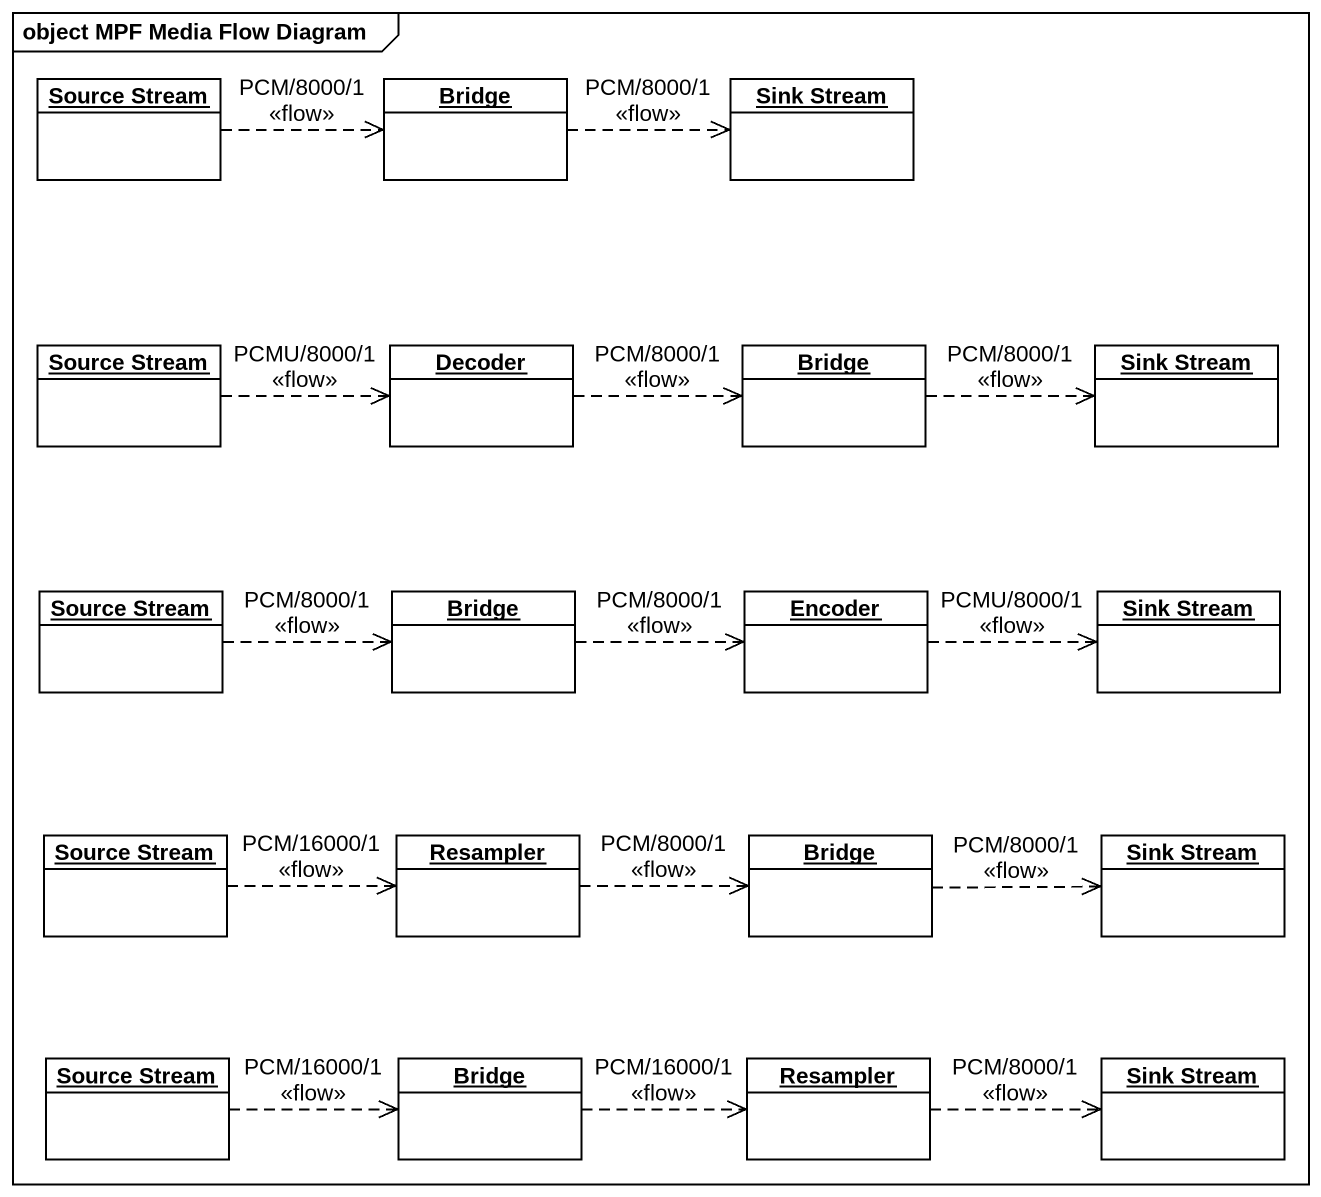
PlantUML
@startuml
mainframe object MPF Media Flow Diagram
hide circle
hide empty members
object "Source Stream" as Source_Stream
object Bridge
object "Sink Stream" as Sink_Stream
object "Source Stream" as Source_Stream_2
object Decoder
object "Bridge" as Bridge_2
object "Sink Stream" as Sink_Stream_2
object "Source Stream" as Source_Stream_3
object "Bridge" as Bridge_3
object Encoder
object "Sink Stream" as Sink_Stream_3
object "Source Stream" as Source_Stream_4
object Resampler
object "Bridge" as Bridge_4
object "Sink Stream" as Sink_Stream_4
object "Source Stream" as Source_Stream_5
object "Bridge" as Bridge_5
object "Resampler" as Resampler_2
object "Sink Stream" as Sink_Stream_5
Source_Stream .right.> Bridge : PCM/8000/1\n<<flow>>
Bridge .right.> Sink_Stream : PCM/8000/1\n<<flow>>
Source_Stream_2 .right.> Decoder : PCMU/8000/1\n<<flow>>
Decoder .right.> Bridge_2 : PCM/8000/1\n<<flow>>
Bridge_2 .right.> Sink_Stream_2 : PCM/8000/1\n<<flow>>
Source_Stream_3 .right.> Bridge_3 : PCM/8000/1\n<<flow>>
Bridge_3 .right.> Encoder : PCM/8000/1\n<<flow>>
Encoder .right.> Sink_Stream_3 : PCMU/8000/1\n<<flow>>
Source_Stream_4 .right.> Resampler : PCM/16000/1\n<<flow>>
Resampler .right.> Bridge_4 : PCM/8000/1\n<<flow>>
Bridge_4 .right.> Sink_Stream_4 : PCM/8000/1\n<<flow>>
Source_Stream_5 .right.> Bridge_5 : PCM/16000/1\n<<flow>>
Bridge_5 .right.> Resampler_2 : PCM/16000/1\n<<flow>>
Resampler_2 .right.> Sink_Stream_5 : PCM/8000/1\n<<flow>>
@enduml
